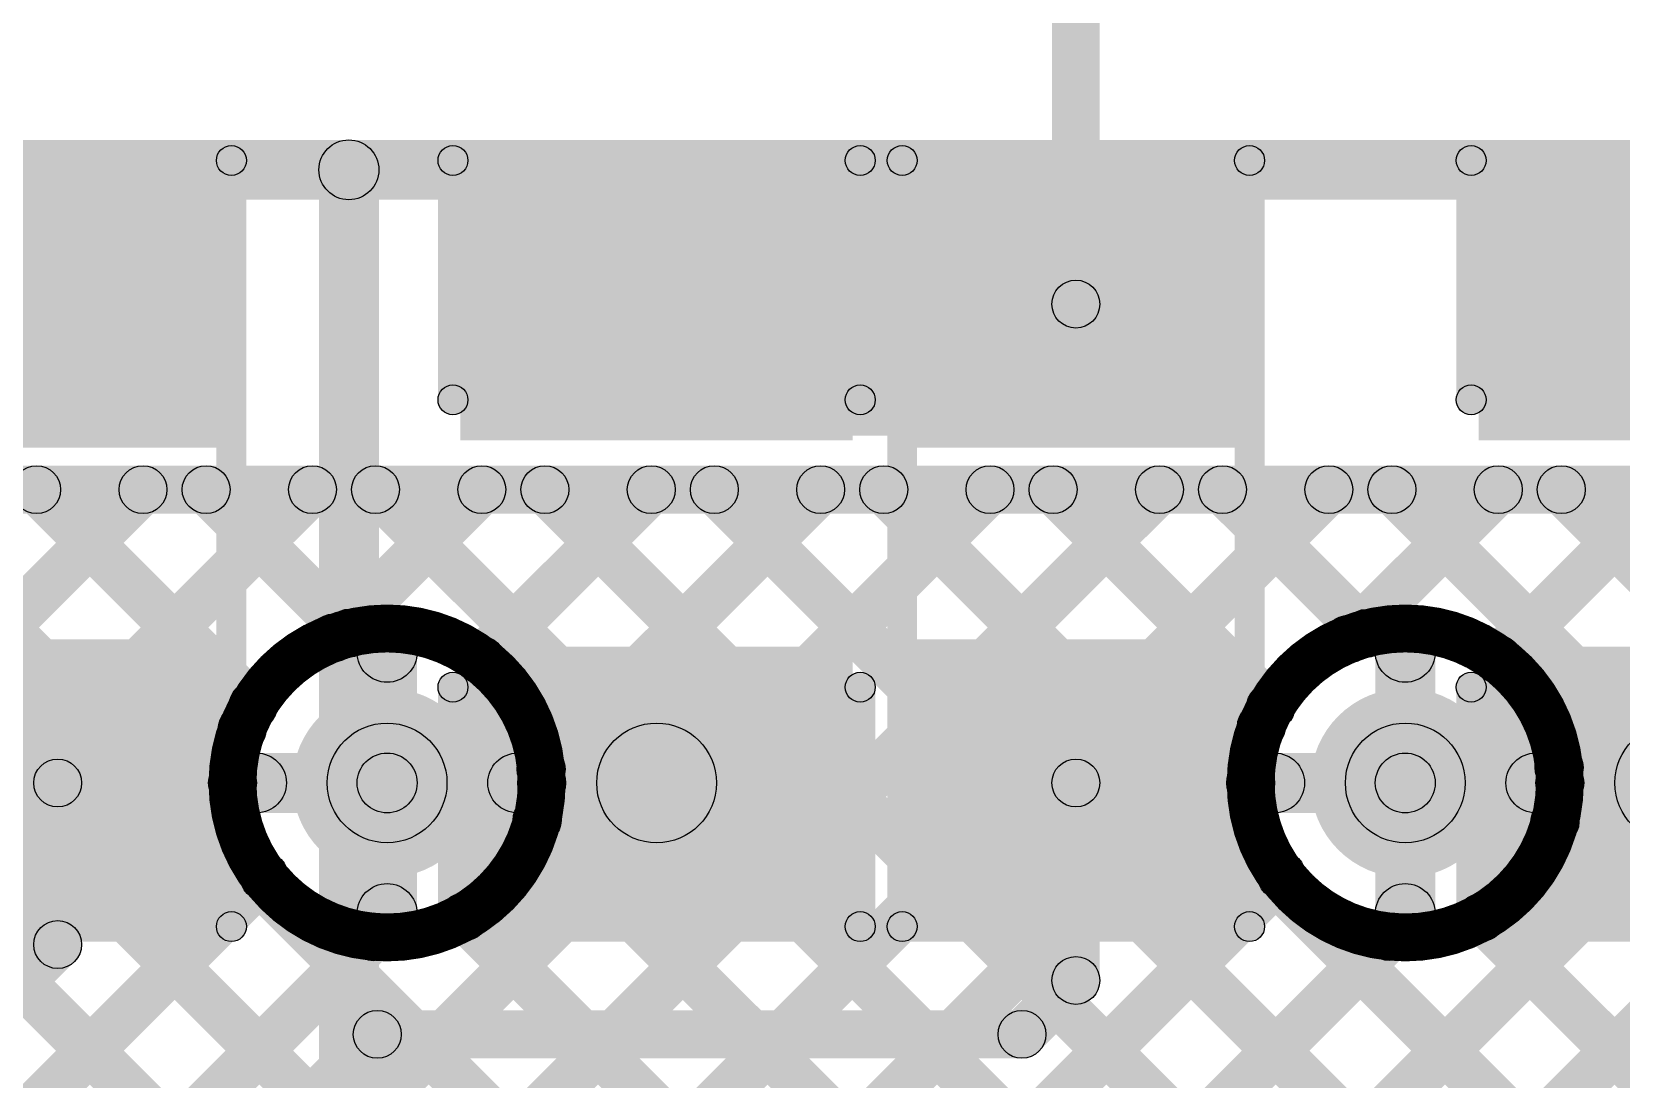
# Model space of a CAD drawing. Header units: millimetres. Extents: x 2.38 to 5.72, y -0.36 to 1.72.
# Drawn here: x 4.0637 to 4.3291, y 0.3605 to 0.5355 of the extents above; entities that cross this region are included whole.
import ezdxf

# ---------------------------------------------------------------- set-up
doc = ezdxf.new("R2010")
doc.units = ezdxf.units.MM
doc.header["$MEASUREMENT"] = 0
for name, color, linetype in [('BottomLayer', 5, 'Continuous'), ('BottomOverlay', 54, 'Continuous'), ('BottomPaste', 16, 'Continuous'), ('BottomSolder', 6, 'Continuous'), ('Mechanical1', 6, 'Continuous'), ('TopLayer', 1, 'Continuous'), ('ViaHoleLayer', 16, 'Continuous')]:
    doc.layers.add(name, color=color, linetype=linetype)

# ---------------------------------------------------------------- blocks, each defined once
blk = doc.blocks.new('RES_0805_B_8')
at = {"layer": 'BottomLayer'}
for points in [[(-0.06, 0.025), (-0.02, 0.025), (-0.02, -0.025), (-0.06, -0.025)], [(0.02, 0.025), (0.06, 0.025), (0.06, -0.025), (0.02, -0.025)]]:
    blk.add_hatch(color=5, dxfattribs=at).paths.add_polyline_path(points)
at = {"layer": 'BottomOverlay'}
h = blk.add_hatch(color=54, dxfattribs=at)
edge = h.paths.add_edge_path()
edge.add_arc((-0.064, 0.029), 0.0025, 0, 360)
h = blk.add_hatch(color=54, dxfattribs=at)
edge = h.paths.add_edge_path()
edge.add_arc((-0.064, 0.029), 0.0025, 0, 360)
for points in [[(-0.064, 0.0265), (-0.064, 0.0315), (0.064, 0.0315), (0.064, 0.0265)], [(-0.0665, 0.029), (-0.0615, 0.029), (-0.0615, -0.029), (-0.0665, -0.029)], [(0.0615, 0.029), (0.0665, 0.029), (0.0665, -0.029), (0.0615, -0.029)], [(-0.064, -0.0315), (-0.064, -0.0265), (0.064, -0.0265), (0.064, -0.0315)]]:
    blk.add_hatch(color=54, dxfattribs=at).paths.add_polyline_path(points)
h = blk.add_hatch(color=54, dxfattribs=at)
edge = h.paths.add_edge_path()
edge.add_arc((0.064, 0.029), 0.0025, 0, 360)
h = blk.add_hatch(color=54, dxfattribs=at)
edge = h.paths.add_edge_path()
edge.add_arc((0.064, 0.029), 0.0025, 0, 360)
h = blk.add_hatch(color=54, dxfattribs=at)
edge = h.paths.add_edge_path()
edge.add_arc((-0.064, -0.029), 0.0025, 0, 360)
h = blk.add_hatch(color=54, dxfattribs=at)
edge = h.paths.add_edge_path()
edge.add_arc((-0.064, -0.029), 0.0025, 0, 360)
h = blk.add_hatch(color=54, dxfattribs=at)
edge = h.paths.add_edge_path()
edge.add_arc((0.064, -0.029), 0.0025, 0, 360)
h = blk.add_hatch(color=54, dxfattribs=at)
edge = h.paths.add_edge_path()
edge.add_arc((0.064, -0.029), 0.0025, 0, 360)
at = {"layer": 'BottomPaste'}
for points in [[(-0.06, 0.025), (-0.02, 0.025), (-0.02, -0.025), (-0.06, -0.025)], [(0.02, 0.025), (0.06, 0.025), (0.06, -0.025), (0.02, -0.025)]]:
    blk.add_hatch(color=16, dxfattribs=at).paths.add_polyline_path(points)
at = {"layer": 'BottomSolder'}
for points in [[(-0.064, 0.029), (-0.016, 0.029), (-0.016, -0.029), (-0.064, -0.029)], [(0.016, 0.029), (0.064, 0.029), (0.064, -0.029), (0.016, -0.029)]]:
    blk.add_hatch(color=6, dxfattribs=at).paths.add_polyline_path(points)
at = {"layer": 'BottomOverlay'}
for centre in [(-0.064, 0.029), (-0.064, 0.029), (0.064, 0.029), (0.064, 0.029), (-0.064, -0.029), (-0.064, -0.029), (0.064, -0.029), (0.064, -0.029)]:
    blk.add_circle(centre, 0.0025, dxfattribs=at)
blk = doc.blocks.new('RES_0805_B_9')
at = {"layer": 'BottomLayer'}
for points in [[(-0.06, 0.025), (-0.02, 0.025), (-0.02, -0.025), (-0.06, -0.025)], [(0.02, 0.025), (0.06, 0.025), (0.06, -0.025), (0.02, -0.025)]]:
    blk.add_hatch(color=5, dxfattribs=at).paths.add_polyline_path(points)
at = {"layer": 'BottomOverlay'}
h = blk.add_hatch(color=54, dxfattribs=at)
edge = h.paths.add_edge_path()
edge.add_arc((-0.064, 0.029), 0.0025, 0, 360)
h = blk.add_hatch(color=54, dxfattribs=at)
edge = h.paths.add_edge_path()
edge.add_arc((-0.064, 0.029), 0.0025, 0, 360)
for points in [[(-0.064, 0.0265), (-0.064, 0.0315), (0.064, 0.0315), (0.064, 0.0265)], [(-0.0665, 0.029), (-0.0615, 0.029), (-0.0615, -0.029), (-0.0665, -0.029)], [(0.0615, 0.029), (0.0665, 0.029), (0.0665, -0.029), (0.0615, -0.029)], [(-0.064, -0.0315), (-0.064, -0.0265), (0.064, -0.0265), (0.064, -0.0315)]]:
    blk.add_hatch(color=54, dxfattribs=at).paths.add_polyline_path(points)
h = blk.add_hatch(color=54, dxfattribs=at)
edge = h.paths.add_edge_path()
edge.add_arc((0.064, 0.029), 0.0025, 0, 360)
h = blk.add_hatch(color=54, dxfattribs=at)
edge = h.paths.add_edge_path()
edge.add_arc((0.064, 0.029), 0.0025, 0, 360)
h = blk.add_hatch(color=54, dxfattribs=at)
edge = h.paths.add_edge_path()
edge.add_arc((-0.064, -0.029), 0.0025, 0, 360)
h = blk.add_hatch(color=54, dxfattribs=at)
edge = h.paths.add_edge_path()
edge.add_arc((-0.064, -0.029), 0.0025, 0, 360)
h = blk.add_hatch(color=54, dxfattribs=at)
edge = h.paths.add_edge_path()
edge.add_arc((0.064, -0.029), 0.0025, 0, 360)
h = blk.add_hatch(color=54, dxfattribs=at)
edge = h.paths.add_edge_path()
edge.add_arc((0.064, -0.029), 0.0025, 0, 360)
at = {"layer": 'BottomPaste'}
for points in [[(-0.06, 0.025), (-0.02, 0.025), (-0.02, -0.025), (-0.06, -0.025)], [(0.02, 0.025), (0.06, 0.025), (0.06, -0.025), (0.02, -0.025)]]:
    blk.add_hatch(color=16, dxfattribs=at).paths.add_polyline_path(points)
at = {"layer": 'BottomSolder'}
for points in [[(-0.064, 0.029), (-0.016, 0.029), (-0.016, -0.029), (-0.064, -0.029)], [(0.016, 0.029), (0.064, 0.029), (0.064, -0.029), (0.016, -0.029)]]:
    blk.add_hatch(color=6, dxfattribs=at).paths.add_polyline_path(points)
at = {"layer": 'BottomOverlay'}
for centre in [(-0.064, 0.029), (-0.064, 0.029), (0.064, 0.029), (0.064, 0.029), (-0.064, -0.029), (-0.064, -0.029), (0.064, -0.029), (0.064, -0.029)]:
    blk.add_circle(centre, 0.0025, dxfattribs=at)
blk = doc.blocks.new('C__0805_B_28')
at = {"layer": 'BottomLayer'}
for points in [[(-0.06, 0.03), (-0.02, 0.03), (-0.02, -0.03), (-0.06, -0.03)], [(0.02, 0.03), (0.06, 0.03), (0.06, -0.03), (0.02, -0.03)]]:
    blk.add_hatch(color=5, dxfattribs=at).paths.add_polyline_path(points)
at = {"layer": 'BottomOverlay'}
h = blk.add_hatch(color=54, dxfattribs=at)
edge = h.paths.add_edge_path()
edge.add_arc((-0.064, 0.034), 0.0025, 0, 360)
h = blk.add_hatch(color=54, dxfattribs=at)
edge = h.paths.add_edge_path()
edge.add_arc((-0.064, 0.034), 0.0025, 0, 360)
for points in [[(-0.064, 0.0315), (-0.064, 0.0365), (-0.024, 0.0365), (-0.024, 0.0315)], [(0.024, 0.0315), (0.024, 0.0365), (0.064, 0.0365), (0.064, 0.0315)], [(-0.0665, 0.034), (-0.0615, 0.034), (-0.0615, -0.034), (-0.0665, -0.034)], [(0.0615, 0.034), (0.0665, 0.034), (0.0665, -0.034), (0.0615, -0.034)], [(-0.064, -0.0365), (-0.064, -0.0315), (-0.024, -0.0315), (-0.024, -0.0365)], [(0.024, -0.0365), (0.024, -0.0315), (0.064, -0.0315), (0.064, -0.0365)]]:
    blk.add_hatch(color=54, dxfattribs=at).paths.add_polyline_path(points)
h = blk.add_hatch(color=54, dxfattribs=at)
edge = h.paths.add_edge_path()
edge.add_arc((-0.024, 0.034), 0.0025, 0, 360)
h = blk.add_hatch(color=54, dxfattribs=at)
edge = h.paths.add_edge_path()
edge.add_arc((0.024, 0.034), 0.0025, 0, 360)
h = blk.add_hatch(color=54, dxfattribs=at)
edge = h.paths.add_edge_path()
edge.add_arc((0.064, 0.034), 0.0025, 0, 360)
h = blk.add_hatch(color=54, dxfattribs=at)
edge = h.paths.add_edge_path()
edge.add_arc((0.064, 0.034), 0.0025, 0, 360)
h = blk.add_hatch(color=54, dxfattribs=at)
edge = h.paths.add_edge_path()
edge.add_arc((-0.064, -0.034), 0.0025, 0, 360)
h = blk.add_hatch(color=54, dxfattribs=at)
edge = h.paths.add_edge_path()
edge.add_arc((-0.064, -0.034), 0.0025, 0, 360)
h = blk.add_hatch(color=54, dxfattribs=at)
edge = h.paths.add_edge_path()
edge.add_arc((-0.024, -0.034), 0.0025, 0, 360)
h = blk.add_hatch(color=54, dxfattribs=at)
edge = h.paths.add_edge_path()
edge.add_arc((0.024, -0.034), 0.0025, 0, 360)
h = blk.add_hatch(color=54, dxfattribs=at)
edge = h.paths.add_edge_path()
edge.add_arc((0.064, -0.034), 0.0025, 0, 360)
h = blk.add_hatch(color=54, dxfattribs=at)
edge = h.paths.add_edge_path()
edge.add_arc((0.064, -0.034), 0.0025, 0, 360)
at = {"layer": 'BottomPaste'}
for points in [[(-0.06, 0.03), (-0.02, 0.03), (-0.02, -0.03), (-0.06, -0.03)], [(0.02, 0.03), (0.06, 0.03), (0.06, -0.03), (0.02, -0.03)]]:
    blk.add_hatch(color=16, dxfattribs=at).paths.add_polyline_path(points)
at = {"layer": 'BottomSolder'}
for points in [[(-0.06276, 0.03276), (-0.01724, 0.03276), (-0.01724, -0.03276), (-0.06276, -0.03276)], [(0.01724, 0.03276), (0.06276, 0.03276), (0.06276, -0.03276), (0.01724, -0.03276)]]:
    blk.add_hatch(color=6, dxfattribs=at).paths.add_polyline_path(points)
at = {"layer": 'BottomOverlay'}
for centre in [(-0.064, 0.034), (-0.064, 0.034), (-0.024, 0.034), (0.024, 0.034), (0.064, 0.034), (0.064, 0.034), (-0.064, -0.034), (-0.064, -0.034), (-0.024, -0.034), (0.024, -0.034), (0.064, -0.034), (0.064, -0.034)]:
    blk.add_circle(centre, 0.0025, dxfattribs=at)
blk = doc.blocks.new('C__0805_B_29')
at = {"layer": 'BottomLayer'}
for points in [[(-0.06, 0.03), (-0.02, 0.03), (-0.02, -0.03), (-0.06, -0.03)], [(0.02, 0.03), (0.06, 0.03), (0.06, -0.03), (0.02, -0.03)]]:
    blk.add_hatch(color=5, dxfattribs=at).paths.add_polyline_path(points)
at = {"layer": 'BottomOverlay'}
h = blk.add_hatch(color=54, dxfattribs=at)
edge = h.paths.add_edge_path()
edge.add_arc((-0.064, 0.034), 0.0025, 0, 360)
h = blk.add_hatch(color=54, dxfattribs=at)
edge = h.paths.add_edge_path()
edge.add_arc((-0.064, 0.034), 0.0025, 0, 360)
for points in [[(-0.064, 0.0315), (-0.064, 0.0365), (-0.024, 0.0365), (-0.024, 0.0315)], [(0.024, 0.0315), (0.024, 0.0365), (0.064, 0.0365), (0.064, 0.0315)], [(-0.0665, 0.034), (-0.0615, 0.034), (-0.0615, -0.034), (-0.0665, -0.034)], [(0.0615, 0.034), (0.0665, 0.034), (0.0665, -0.034), (0.0615, -0.034)], [(-0.064, -0.0365), (-0.064, -0.0315), (-0.024, -0.0315), (-0.024, -0.0365)], [(0.024, -0.0365), (0.024, -0.0315), (0.064, -0.0315), (0.064, -0.0365)]]:
    blk.add_hatch(color=54, dxfattribs=at).paths.add_polyline_path(points)
h = blk.add_hatch(color=54, dxfattribs=at)
edge = h.paths.add_edge_path()
edge.add_arc((-0.024, 0.034), 0.0025, 0, 360)
h = blk.add_hatch(color=54, dxfattribs=at)
edge = h.paths.add_edge_path()
edge.add_arc((0.024, 0.034), 0.0025, 0, 360)
h = blk.add_hatch(color=54, dxfattribs=at)
edge = h.paths.add_edge_path()
edge.add_arc((0.064, 0.034), 0.0025, 0, 360)
h = blk.add_hatch(color=54, dxfattribs=at)
edge = h.paths.add_edge_path()
edge.add_arc((0.064, 0.034), 0.0025, 0, 360)
h = blk.add_hatch(color=54, dxfattribs=at)
edge = h.paths.add_edge_path()
edge.add_arc((-0.064, -0.034), 0.0025, 0, 360)
h = blk.add_hatch(color=54, dxfattribs=at)
edge = h.paths.add_edge_path()
edge.add_arc((-0.064, -0.034), 0.0025, 0, 360)
h = blk.add_hatch(color=54, dxfattribs=at)
edge = h.paths.add_edge_path()
edge.add_arc((-0.024, -0.034), 0.0025, 0, 360)
h = blk.add_hatch(color=54, dxfattribs=at)
edge = h.paths.add_edge_path()
edge.add_arc((0.024, -0.034), 0.0025, 0, 360)
h = blk.add_hatch(color=54, dxfattribs=at)
edge = h.paths.add_edge_path()
edge.add_arc((0.064, -0.034), 0.0025, 0, 360)
h = blk.add_hatch(color=54, dxfattribs=at)
edge = h.paths.add_edge_path()
edge.add_arc((0.064, -0.034), 0.0025, 0, 360)
at = {"layer": 'BottomPaste'}
for points in [[(-0.06, 0.03), (-0.02, 0.03), (-0.02, -0.03), (-0.06, -0.03)], [(0.02, 0.03), (0.06, 0.03), (0.06, -0.03), (0.02, -0.03)]]:
    blk.add_hatch(color=16, dxfattribs=at).paths.add_polyline_path(points)
at = {"layer": 'BottomSolder'}
for points in [[(-0.06276, 0.03276), (-0.01724, 0.03276), (-0.01724, -0.03276), (-0.06276, -0.03276)], [(0.01724, 0.03276), (0.06276, 0.03276), (0.06276, -0.03276), (0.01724, -0.03276)]]:
    blk.add_hatch(color=6, dxfattribs=at).paths.add_polyline_path(points)
at = {"layer": 'BottomOverlay'}
for centre in [(-0.064, 0.034), (-0.064, 0.034), (-0.024, 0.034), (0.024, 0.034), (0.064, 0.034), (0.064, 0.034), (-0.064, -0.034), (-0.064, -0.034), (-0.024, -0.034), (0.024, -0.034), (0.064, -0.034), (0.064, -0.034)]:
    blk.add_circle(centre, 0.0025, dxfattribs=at)

msp = doc.modelspace()

# ---------------------------------------------------------------- hatches: boundary and pattern name
at = {"layer": 'BottomLayer'}
for points in [[(4.242, 0.49), (4.234, 0.49), (4.234, 0.551), (4.242, 0.551)], [(3.968, 0.468), (4.094, 0.468), (4.094, 0.51), (3.968, 0.51)], [(4.138, 0.468), (4.264, 0.468), (4.264, 0.51), (4.138, 0.51)], [(4.308, 0.468), (4.434, 0.468), (4.434, 0.51), (4.308, 0.51)], [(4.123, 0.4), (4.123, 0.42), (4.168, 0.42), (4.168, 0.4)], [(4.293, 0.4), (4.293, 0.42), (4.338, 0.42), (4.338, 0.4)], [(4.072, 0.383), (4.064, 0.383), (4.064, 0.41), (4.072, 0.41)], [(4.242, 0.377), (4.234, 0.377), (4.234, 0.41), (4.242, 0.41)], [(4.02683, 0.33617), (4.02117, 0.34183), (4.06517, 0.38583), (4.07083, 0.38017)], [(4.23183, 0.36517), (4.22617, 0.37083), (4.23517, 0.37983), (4.24083, 0.37417)], [(4.12136, 0.364), (4.12136, 0.372), (4.229, 0.372), (4.229, 0.364)], [(4.08883, 0.32981), (4.08317, 0.33547), (4.11853, 0.37083), (4.12419, 0.36517)]]:
    msp.add_hatch(color=5, dxfattribs=at).paths.add_polyline_path(points)
h = msp.add_hatch(color=5, dxfattribs=at)
edge = h.paths.add_edge_path()
edge.add_arc((4.238, 0.49), 0.004, 0, 360)
h = msp.add_hatch(color=5, dxfattribs=at)
edge = h.paths.add_edge_path()
edge.add_arc((4.123, 0.41), 0.01181, 0, 360)
h = msp.add_hatch(color=5, dxfattribs=at)
edge = h.paths.add_edge_path()
edge.add_arc((4.123, 0.41), 0.01, 0, 360)
h = msp.add_hatch(color=5, dxfattribs=at)
edge = h.paths.add_edge_path()
edge.add_arc((4.168, 0.41), 0.01, 0, 360)
h = msp.add_hatch(color=5, dxfattribs=at)
edge = h.paths.add_edge_path()
edge.add_arc((4.293, 0.41), 0.01181, 0, 360)
h = msp.add_hatch(color=5, dxfattribs=at)
edge = h.paths.add_edge_path()
edge.add_arc((4.293, 0.41), 0.01, 0, 360)
h = msp.add_hatch(color=5, dxfattribs=at)
edge = h.paths.add_edge_path()
edge.add_arc((4.338, 0.41), 0.01, 0, 360)
h = msp.add_hatch(color=5, dxfattribs=at)
edge = h.paths.add_edge_path()
edge.add_arc((4.068, 0.41), 0.004, 0, 360)
h = msp.add_hatch(color=5, dxfattribs=at)
edge = h.paths.add_edge_path()
edge.add_arc((4.238, 0.41), 0.004, 0, 360)
h = msp.add_hatch(color=5, dxfattribs=at)
edge = h.paths.add_edge_path()
edge.add_arc((4.068, 0.383), 0.004, 0, 360)
h = msp.add_hatch(color=5, dxfattribs=at)
edge = h.paths.add_edge_path()
edge.add_arc((4.068, 0.383), 0.004, 0, 360)
h = msp.add_hatch(color=5, dxfattribs=at)
edge = h.paths.add_edge_path()
edge.add_arc((4.238, 0.377), 0.004, 0, 360)
h = msp.add_hatch(color=5, dxfattribs=at)
edge = h.paths.add_edge_path()
edge.add_arc((4.238, 0.377), 0.004, 0, 360)
h = msp.add_hatch(color=5, dxfattribs=at)
edge = h.paths.add_edge_path()
edge.add_arc((4.12136, 0.368), 0.004, 0, 360)
h = msp.add_hatch(color=5, dxfattribs=at)
edge = h.paths.add_edge_path()
edge.add_arc((4.12136, 0.368), 0.004, 0, 360)
h = msp.add_hatch(color=5, dxfattribs=at)
edge = h.paths.add_edge_path()
edge.add_arc((4.229, 0.368), 0.004, 0, 360)
h = msp.add_hatch(color=5, dxfattribs=at)
edge = h.paths.add_edge_path()
edge.add_arc((4.229, 0.368), 0.004, 0, 360)
at = {"layer": 'BottomSolder'}
h = msp.add_hatch(color=6, dxfattribs=at)
edge = h.paths.add_edge_path()
edge.add_arc((4.123, 0.41), 0.01581, 0, 360)
h = msp.add_hatch(color=6, dxfattribs=at)
edge = h.paths.add_edge_path()
edge.add_arc((4.293, 0.41), 0.01581, 0, 360)
at = {"layer": 'Mechanical1'}
for points in [[(3.093, 0.50744), (3.093, 0.51744), (5.14056, 0.51744), (5.14056, 0.50744)], [(4.12162, 0.04), (4.11162, 0.04), (4.11162, 0.51244), (4.12162, 0.51244)]]:
    msp.add_hatch(color=6, dxfattribs=at).paths.add_polyline_path(points)
h = msp.add_hatch(color=6, dxfattribs=at)
edge = h.paths.add_edge_path()
edge.add_arc((4.11662, 0.51244), 0.005, 0, 360)
at = {"layer": 'TopLayer'}
for points in [[(3.60657, 0.455), (3.60657, 0.463), (4.62543, 0.463), (4.62543, 0.455)], [(3.82708, 0.19817), (3.82142, 0.20383), (4.07942, 0.46183), (4.08508, 0.45617)], [(3.85537, 0.19817), (3.84971, 0.20383), (4.10771, 0.46183), (4.11337, 0.45617)], [(3.9685, 0.19817), (3.96285, 0.20383), (4.22085, 0.46183), (4.2265, 0.45617)], [(3.97681, 0.45617), (3.98247, 0.46183), (4.19868, 0.24562), (4.19302, 0.23996)], [(3.99679, 0.19817), (3.99113, 0.20383), (4.24913, 0.46183), (4.25479, 0.45617)], [(4.0051, 0.45617), (4.01075, 0.46183), (4.21059, 0.26199), (4.20494, 0.25633)], [(4.02507, 0.19817), (4.01941, 0.20383), (4.27741, 0.46183), (4.28307, 0.45617)], [(4.03338, 0.45617), (4.03904, 0.46183), (4.23283, 0.26804), (4.22717, 0.26238)], [(4.06166, 0.45617), (4.06732, 0.46183), (4.10345, 0.4257), (4.0978, 0.42004)], [(4.08995, 0.45617), (4.09561, 0.46183), (4.11957, 0.43787), (4.11391, 0.43221)], [(4.11685, 0.43137), (4.11119, 0.43703), (4.13599, 0.46183), (4.14165, 0.45617)], [(4.11823, 0.45617), (4.12389, 0.46183), (4.24735, 0.33837), (4.2417, 0.33271)], [(4.14147, 0.42771), (4.13581, 0.43336), (4.16428, 0.46183), (4.16993, 0.45617)], [(4.15154, 0.40949), (4.14588, 0.41515), (4.19256, 0.46183), (4.19822, 0.45617)], [(4.14652, 0.45617), (4.15217, 0.46183), (4.32517, 0.28883), (4.31952, 0.28317)], [(4.1748, 0.45617), (4.18046, 0.46183), (4.35346, 0.28883), (4.3478, 0.28317)], [(4.20309, 0.45617), (4.20874, 0.46183), (4.38174, 0.28883), (4.37609, 0.28317)], [(4.23137, 0.45617), (4.23703, 0.46183), (4.27335, 0.42551), (4.26769, 0.41985)], [(4.26283, 0.32279), (4.25717, 0.32845), (4.39055, 0.46183), (4.39621, 0.45617)], [(4.26283, 0.29451), (4.25717, 0.30016), (4.41884, 0.46183), (4.42449, 0.45617)], [(4.25966, 0.45617), (4.26531, 0.46183), (4.28933, 0.43781), (4.28368, 0.43215)], [(4.28637, 0.43119), (4.28071, 0.43684), (4.3057, 0.46183), (4.31136, 0.45617)], [(4.28794, 0.45617), (4.2936, 0.46183), (4.4666, 0.28883), (4.46094, 0.28317)], [(4.3113, 0.42783), (4.30564, 0.43349), (4.33398, 0.46183), (4.33964, 0.45617)], [(4.32151, 0.40976), (4.31585, 0.41541), (4.36227, 0.46183), (4.36792, 0.45617)], [(4.31622, 0.45617), (4.32188, 0.46183), (4.49488, 0.28883), (4.48922, 0.28317)], [(4.128, 0.41), (4.118, 0.41), (4.118, 0.43181), (4.128, 0.43181)], [(4.298, 0.41), (4.288, 0.41), (4.288, 0.43181), (4.298, 0.43181)], [(4.11463, 0.25945), (4.10898, 0.26511), (4.26616, 0.42229), (4.27181, 0.41663)], [(3.88365, 0.19817), (3.87799, 0.20383), (4.09597, 0.42181), (4.10163, 0.41615)], [(4.10119, 0.405), (4.10119, 0.415), (4.123, 0.415), (4.123, 0.405)], [(4.123, 0.405), (4.123, 0.415), (4.14481, 0.415), (4.14481, 0.405)], [(4.27119, 0.405), (4.27119, 0.415), (4.293, 0.415), (4.293, 0.405)], [(4.293, 0.405), (4.293, 0.415), (4.31481, 0.415), (4.31481, 0.405)], [(4.128, 0.38819), (4.118, 0.38819), (4.118, 0.41), (4.128, 0.41)], [(4.298, 0.38819), (4.288, 0.38819), (4.288, 0.41), (4.298, 0.41)], [(4.14521, 0.40091), (4.15087, 0.40657), (4.22663, 0.33081), (4.22097, 0.32515)], [(4.31515, 0.40068), (4.32081, 0.40633), (4.43831, 0.28883), (4.43266, 0.28317)], [(3.91193, 0.19817), (3.90628, 0.20383), (4.09964, 0.39719), (4.10529, 0.39153)], [(4.1368, 0.25334), (4.13115, 0.25899), (4.26951, 0.39736), (4.27517, 0.3917)], [(4.13304, 0.3848), (4.1387, 0.39045), (4.22333, 0.30582), (4.21767, 0.30016)], [(4.30285, 0.38469), (4.30851, 0.39035), (4.41003, 0.28883), (4.40437, 0.28317)], [(3.94022, 0.19817), (3.93456, 0.20383), (4.11785, 0.38712), (4.12351, 0.38146)], [(4.24472, 0.33297), (4.23906, 0.33862), (4.28759, 0.38715), (4.29324, 0.38149)]]:
    msp.add_hatch(color=1, dxfattribs=at).paths.add_polyline_path(points)
h = msp.add_hatch(color=1, dxfattribs=at)
edge = h.paths.add_edge_path()
edge.add_arc((4.06449, 0.459), 0.004, 0, 360)
h = msp.add_hatch(color=1, dxfattribs=at)
edge = h.paths.add_edge_path()
edge.add_arc((4.08225, 0.459), 0.004, 0, 360)
h = msp.add_hatch(color=1, dxfattribs=at)
edge = h.paths.add_edge_path()
edge.add_arc((4.09278, 0.459), 0.004, 0, 360)
h = msp.add_hatch(color=1, dxfattribs=at)
edge = h.paths.add_edge_path()
edge.add_arc((4.11054, 0.459), 0.004, 0, 360)
h = msp.add_hatch(color=1, dxfattribs=at)
edge = h.paths.add_edge_path()
edge.add_arc((4.12106, 0.459), 0.004, 0, 360)
h = msp.add_hatch(color=1, dxfattribs=at)
edge = h.paths.add_edge_path()
edge.add_arc((4.13882, 0.459), 0.004, 0, 360)
h = msp.add_hatch(color=1, dxfattribs=at)
edge = h.paths.add_edge_path()
edge.add_arc((4.14935, 0.459), 0.004, 0, 360)
h = msp.add_hatch(color=1, dxfattribs=at)
edge = h.paths.add_edge_path()
edge.add_arc((4.16711, 0.459), 0.004, 0, 360)
h = msp.add_hatch(color=1, dxfattribs=at)
edge = h.paths.add_edge_path()
edge.add_arc((4.17763, 0.459), 0.004, 0, 360)
h = msp.add_hatch(color=1, dxfattribs=at)
edge = h.paths.add_edge_path()
edge.add_arc((4.19539, 0.459), 0.004, 0, 360)
h = msp.add_hatch(color=1, dxfattribs=at)
edge = h.paths.add_edge_path()
edge.add_arc((4.20592, 0.459), 0.004, 0, 360)
h = msp.add_hatch(color=1, dxfattribs=at)
edge = h.paths.add_edge_path()
edge.add_arc((4.22367, 0.459), 0.004, 0, 360)
h = msp.add_hatch(color=1, dxfattribs=at)
edge = h.paths.add_edge_path()
edge.add_arc((4.2342, 0.459), 0.004, 0, 360)
h = msp.add_hatch(color=1, dxfattribs=at)
edge = h.paths.add_edge_path()
edge.add_arc((4.25196, 0.459), 0.004, 0, 360)
h = msp.add_hatch(color=1, dxfattribs=at)
edge = h.paths.add_edge_path()
edge.add_arc((4.26248, 0.459), 0.004, 0, 360)
h = msp.add_hatch(color=1, dxfattribs=at)
edge = h.paths.add_edge_path()
edge.add_arc((4.28024, 0.459), 0.004, 0, 360)
h = msp.add_hatch(color=1, dxfattribs=at)
edge = h.paths.add_edge_path()
edge.add_arc((4.29077, 0.459), 0.004, 0, 360)
h = msp.add_hatch(color=1, dxfattribs=at)
edge = h.paths.add_edge_path()
edge.add_arc((4.30853, 0.459), 0.004, 0, 360)
h = msp.add_hatch(color=1, dxfattribs=at)
edge = h.paths.add_edge_path()
edge.add_arc((4.31905, 0.459), 0.004, 0, 360)
h = msp.add_hatch(color=1, dxfattribs=at)
edge = h.paths.add_edge_path()
edge.add_arc((4.11402, 0.4342), 0.004, 0, 360)
h = msp.add_hatch(color=1, dxfattribs=at)
edge = h.paths.add_edge_path()
edge.add_arc((4.11674, 0.43504), 0.004, 0, 360)
h = msp.add_hatch(color=1, dxfattribs=at)
edge = h.paths.add_edge_path()
edge.add_arc((4.28354, 0.43402), 0.004, 0, 360)
h = msp.add_hatch(color=1, dxfattribs=at)
edge = h.paths.add_edge_path()
edge.add_arc((4.2865, 0.43498), 0.004, 0, 360)
h = msp.add_hatch(color=1, dxfattribs=at)
edge = h.paths.add_edge_path()
edge.add_arc((4.123, 0.43181), 0.005, 0, 360)
h = msp.add_hatch(color=1, dxfattribs=at)
edge = h.paths.add_edge_path()
edge.add_arc((4.293, 0.43181), 0.005, 0, 360)
h = msp.add_hatch(color=1, dxfattribs=at)
edge = h.paths.add_edge_path()
edge.add_arc((4.13864, 0.43053), 0.004, 0, 360)
h = msp.add_hatch(color=1, dxfattribs=at)
edge = h.paths.add_edge_path()
edge.add_arc((4.30847, 0.43066), 0.004, 0, 360)
h = msp.add_hatch(color=1, dxfattribs=at)
edge = h.paths.add_edge_path()
edge.add_arc((4.10063, 0.42287), 0.004, 0, 360)
h = msp.add_hatch(color=1, dxfattribs=at)
edge = h.paths.add_edge_path()
edge.add_arc((4.27052, 0.42268), 0.004, 0, 360)
h = msp.add_hatch(color=1, dxfattribs=at)
edge = h.paths.add_edge_path()
edge.add_arc((4.0988, 0.41898), 0.004, 0, 360)
h = msp.add_hatch(color=1, dxfattribs=at)
edge = h.paths.add_edge_path()
edge.add_arc((4.26898, 0.41946), 0.004, 0, 360)
h = msp.add_hatch(color=1, dxfattribs=at)
edge = h.paths.add_edge_path()
edge.add_arc((4.123, 0.41), 0.01181, 0, 360)
h = msp.add_hatch(color=1, dxfattribs=at)
edge = h.paths.add_edge_path()
edge.add_arc((4.293, 0.41), 0.01181, 0, 360)
h = msp.add_hatch(color=1, dxfattribs=at)
edge = h.paths.add_edge_path()
edge.add_arc((4.09719, 0.41), 0.004, 0, 360)
h = msp.add_hatch(color=1, dxfattribs=at)
edge = h.paths.add_edge_path()
edge.add_arc((4.10119, 0.41), 0.005, 0, 360)
h = msp.add_hatch(color=1, dxfattribs=at)
edge = h.paths.add_edge_path()
edge.add_arc((4.123, 0.41), 0.005, 0, 360)
h = msp.add_hatch(color=1, dxfattribs=at)
edge = h.paths.add_edge_path()
edge.add_arc((4.123, 0.41), 0.005, 0, 360)
h = msp.add_hatch(color=1, dxfattribs=at)
edge = h.paths.add_edge_path()
edge.add_arc((4.123, 0.41), 0.005, 0, 360)
h = msp.add_hatch(color=1, dxfattribs=at)
edge = h.paths.add_edge_path()
edge.add_arc((4.123, 0.41), 0.005, 0, 360)
h = msp.add_hatch(color=1, dxfattribs=at)
edge = h.paths.add_edge_path()
edge.add_arc((4.14481, 0.41), 0.005, 0, 360)
h = msp.add_hatch(color=1, dxfattribs=at)
edge = h.paths.add_edge_path()
edge.add_arc((4.14871, 0.41232), 0.004, 0, 360)
h = msp.add_hatch(color=1, dxfattribs=at)
edge = h.paths.add_edge_path()
edge.add_arc((4.14881, 0.41), 0.004, 0, 360)
h = msp.add_hatch(color=1, dxfattribs=at)
edge = h.paths.add_edge_path()
edge.add_arc((4.26719, 0.41), 0.004, 0, 360)
h = msp.add_hatch(color=1, dxfattribs=at)
edge = h.paths.add_edge_path()
edge.add_arc((4.27119, 0.41), 0.005, 0, 360)
h = msp.add_hatch(color=1, dxfattribs=at)
edge = h.paths.add_edge_path()
edge.add_arc((4.293, 0.41), 0.005, 0, 360)
h = msp.add_hatch(color=1, dxfattribs=at)
edge = h.paths.add_edge_path()
edge.add_arc((4.293, 0.41), 0.005, 0, 360)
h = msp.add_hatch(color=1, dxfattribs=at)
edge = h.paths.add_edge_path()
edge.add_arc((4.293, 0.41), 0.005, 0, 360)
h = msp.add_hatch(color=1, dxfattribs=at)
edge = h.paths.add_edge_path()
edge.add_arc((4.293, 0.41), 0.005, 0, 360)
h = msp.add_hatch(color=1, dxfattribs=at)
edge = h.paths.add_edge_path()
edge.add_arc((4.31481, 0.41), 0.005, 0, 360)
h = msp.add_hatch(color=1, dxfattribs=at)
edge = h.paths.add_edge_path()
edge.add_arc((4.31868, 0.41259), 0.004, 0, 360)
h = msp.add_hatch(color=1, dxfattribs=at)
edge = h.paths.add_edge_path()
edge.add_arc((4.31881, 0.41), 0.004, 0, 360)
h = msp.add_hatch(color=1, dxfattribs=at)
edge = h.paths.add_edge_path()
edge.add_arc((4.14804, 0.40374), 0.004, 0, 360)
h = msp.add_hatch(color=1, dxfattribs=at)
edge = h.paths.add_edge_path()
edge.add_arc((4.31798, 0.4035), 0.004, 0, 360)
h = msp.add_hatch(color=1, dxfattribs=at)
edge = h.paths.add_edge_path()
edge.add_arc((4.10247, 0.39436), 0.004, 0, 360)
h = msp.add_hatch(color=1, dxfattribs=at)
edge = h.paths.add_edge_path()
edge.add_arc((4.27234, 0.39453), 0.004, 0, 360)
h = msp.add_hatch(color=1, dxfattribs=at)
edge = h.paths.add_edge_path()
edge.add_arc((4.123, 0.38819), 0.005, 0, 360)
h = msp.add_hatch(color=1, dxfattribs=at)
edge = h.paths.add_edge_path()
edge.add_arc((4.293, 0.38819), 0.005, 0, 360)
h = msp.add_hatch(color=1, dxfattribs=at)
edge = h.paths.add_edge_path()
edge.add_arc((4.13587, 0.38763), 0.004, 0, 360)
h = msp.add_hatch(color=1, dxfattribs=at)
edge = h.paths.add_edge_path()
edge.add_arc((4.30568, 0.38752), 0.004, 0, 360)
h = msp.add_hatch(color=1, dxfattribs=at)
edge = h.paths.add_edge_path()
edge.add_arc((4.12068, 0.38429), 0.004, 0, 360)
h = msp.add_hatch(color=1, dxfattribs=at)
edge = h.paths.add_edge_path()
edge.add_arc((4.29041, 0.38432), 0.004, 0, 360)
at = {"layer": 'ViaHoleLayer'}
h = msp.add_hatch(color=16, dxfattribs=at)
edge = h.paths.add_edge_path()
edge.add_arc((4.123, 0.41), 0.00591, 0, 360)
h = msp.add_hatch(color=16, dxfattribs=at)
edge = h.paths.add_edge_path()
edge.add_arc((4.293, 0.41), 0.00591, 0, 360)

# ---------------------------------------------------------------- linework, layer by layer
at = {"layer": 'BottomLayer'}
for centre, radius in [((4.238, 0.49), 0.004), ((4.123, 0.41), 0.01), ((4.168, 0.41), 0.01), ((4.293, 0.41), 0.01), ((4.338, 0.41), 0.01), ((4.068, 0.41), 0.004), ((4.238, 0.41), 0.004), ((4.068, 0.383), 0.004), ((4.068, 0.383), 0.004), ((4.238, 0.377), 0.004), ((4.238, 0.377), 0.004), ((4.12136, 0.368), 0.004), ((4.12136, 0.368), 0.004), ((4.229, 0.368), 0.004), ((4.229, 0.368), 0.004)]:
    msp.add_circle(centre, radius, dxfattribs=at)
at = {"layer": 'Mechanical1'}
msp.add_circle((4.11662, 0.51244), 0.005, dxfattribs=at)
at = {"layer": 'TopLayer', "const_width": 0.008}
for points in [[(4.14881, 0.41, 1), (4.09719, 0.41, 1)], [(4.31881, 0.41, 1), (4.26719, 0.41, 1)]]:
    msp.add_lwpolyline(points, format="xyb", close=True, dxfattribs=at)
at = {"layer": 'TopLayer'}
for centre, radius in [((4.06449, 0.459), 0.004), ((4.08225, 0.459), 0.004), ((4.09278, 0.459), 0.004), ((4.11054, 0.459), 0.004), ((4.12106, 0.459), 0.004), ((4.13882, 0.459), 0.004), ((4.14935, 0.459), 0.004), ((4.16711, 0.459), 0.004), ((4.17763, 0.459), 0.004), ((4.19539, 0.459), 0.004), ((4.20592, 0.459), 0.004), ((4.22367, 0.459), 0.004), ((4.2342, 0.459), 0.004), ((4.25196, 0.459), 0.004), ((4.26248, 0.459), 0.004), ((4.28024, 0.459), 0.004), ((4.29077, 0.459), 0.004), ((4.30853, 0.459), 0.004), ((4.31905, 0.459), 0.004), ((4.11402, 0.4342), 0.004), ((4.11674, 0.43504), 0.004), ((4.28354, 0.43402), 0.004), ((4.2865, 0.43498), 0.004), ((4.123, 0.43181), 0.005), ((4.293, 0.43181), 0.005), ((4.13864, 0.43053), 0.004), ((4.30847, 0.43066), 0.004), ((4.10063, 0.42287), 0.004), ((4.27052, 0.42268), 0.004), ((4.0988, 0.41898), 0.004), ((4.26898, 0.41946), 0.004), ((4.09719, 0.41), 0.004), ((4.10119, 0.41), 0.005), ((4.123, 0.41), 0.005), ((4.123, 0.41), 0.005), ((4.123, 0.41), 0.005), ((4.123, 0.41), 0.005), ((4.14481, 0.41), 0.005), ((4.14871, 0.41232), 0.004), ((4.14881, 0.41), 0.004), ((4.26719, 0.41), 0.004), ((4.27119, 0.41), 0.005), ((4.293, 0.41), 0.005), ((4.293, 0.41), 0.005), ((4.293, 0.41), 0.005), ((4.293, 0.41), 0.005), ((4.31481, 0.41), 0.005), ((4.31868, 0.41259), 0.004), ((4.31881, 0.41), 0.004), ((4.14804, 0.40374), 0.004), ((4.31798, 0.4035), 0.004), ((4.10247, 0.39436), 0.004), ((4.27234, 0.39453), 0.004), ((4.123, 0.38819), 0.005), ((4.293, 0.38819), 0.005), ((4.13587, 0.38763), 0.004), ((4.30568, 0.38752), 0.004), ((4.12068, 0.38429), 0.004), ((4.29041, 0.38432), 0.004)]:
    msp.add_circle(centre, radius, dxfattribs=at)

# ---------------------------------------------------------------- block references
at = {"rotation": 90}
for name, p in [('RES_0805_B_8', (4.068, 0.45)), ('C__0805_B_28', (4.168, 0.45)), ('RES_0805_B_9', (4.238, 0.45)), ('C__0805_B_29', (4.338, 0.45))]:
    msp.add_blockref(name, p, dxfattribs=at)

doc.saveas('drawing.dxf')
